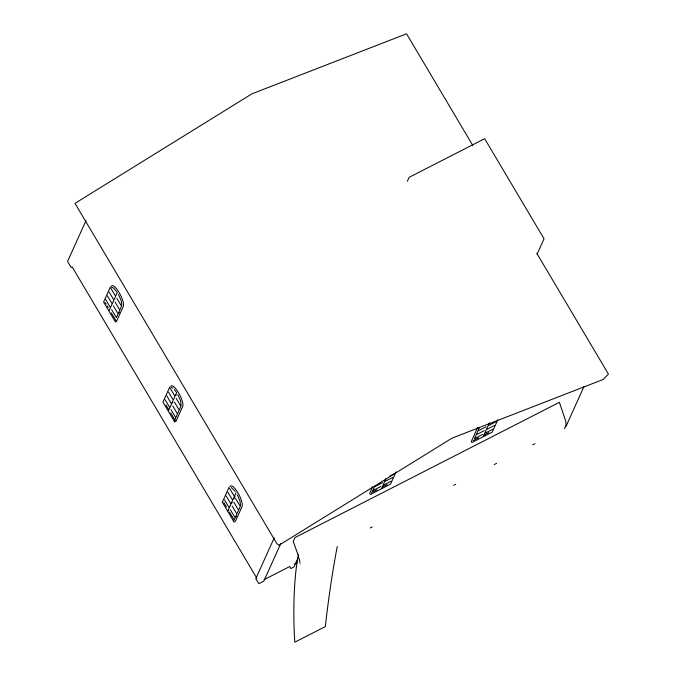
<?xml version="1.0" encoding="UTF-8"?>
<svg xmlns="http://www.w3.org/2000/svg" width="676" height="676" viewBox="0 0 676 676"><rect width="100%" height="100%" fill="white"/><g stroke="black" fill="none" stroke-linecap="round" stroke-linejoin="round"><path stroke-width="1.01" d="M300.06 563.961L300.144 563.776M564.502 428.728L566.04 425.128L565.88 421.621L559.398 402.321L294.956 537.564L293.24 541.366L298.665 556.686M121.807 305.349L121.241 300.812L118.486 294.499M181.176 405.423L180.61 400.885L177.864 394.573M240.555 505.504L239.988 500.967L237.234 494.655M86.013 220.596L67.575 261.435L71.132 267.434L72.155 266.919L256.804 578.149M110.433 286.861L103.58 302.054L115.452 322.063M109.089 310.681L110.467 307.639L105.709 299.637M110.805 306.879L112.182 303.845L107.425 295.834M112.52 303.085L113.898 300.043L109.14 292.04M114.236 299.282L115.613 296.24L110.856 288.238M115.951 295.488L117.303 292.497L113.686 288.086L111.616 287.292M116.745 316.883L118.114 313.85L113.365 305.839M120.176 309.287L121.545 306.253L116.796 298.243M169.811 386.934L162.95 402.127L174.822 422.145M168.468 410.755L169.837 407.712L165.088 399.71M170.183 406.952L171.552 403.918L166.803 395.908M173.614 399.355L174.983 396.322L170.234 388.311M174.4 420.759L175.777 417.726L171.028 409.715M176.115 416.965L177.492 413.923L172.743 405.921M177.83 413.163L179.208 410.129L174.459 402.119M179.546 409.369L180.923 406.327L176.174 398.325M229.181 487.007L222.328 502.2L234.2 522.218M229.553 507.034L230.93 503.992L226.173 495.99M232.983 499.437L234.361 496.395L229.603 488.385M234.699 495.635L236.051 492.652M234.006 498.913L235.028 496.632M233.778 520.841L235.147 517.799L230.398 509.788M237.208 513.236L238.577 510.203L233.828 502.192M238.924 509.442L240.293 506.4L235.544 498.398M235.214 521.695L242.076 506.501A11.898 3.338 62.9 0 0 237.851 492.694A11.898 3.338 62.9 0 0 230.203 486.492M407.358 181.244L409.115 177.332L484.667 138.698L544.036 238.772L537.175 253.965M274.228 537.834L255.79 578.673L258.756 583.675L263.843 581.073L280.76 543.614M298.606 556.635L293.933 566.995L290.883 568.55L289.691 566.547L264.164 579.611M369.586 493.556L372.586 486.906M371.369 493.657L372.738 490.615L380.875 486.458M373.084 489.855L374.453 486.821L382.591 482.656M381.534 488.452L382.912 485.419L391.049 481.253M383.25 484.658L384.627 481.616L392.764 477.459M384.965 480.856L385.996 478.583M396.094 471.806L390.517 484.151L370.178 494.553M477.721 427.291L471.29 441.538L471.882 442.543L492.229 432.141L497.798 419.796M474.789 437.845L476.157 434.803L484.295 430.646M476.504 434.043L477.873 431.001L486.01 426.843M478.219 430.249L479.588 427.207M483.247 436.442L484.616 433.4L492.753 429.243M484.962 432.64L486.331 429.598L494.469 425.441M486.669 428.846L488.047 425.804L496.184 421.638M488.385 425.043L489.416 422.762M565.913 426.59L583.92 386.706M119.475 312.565L118.461 313.089L119.829 310.047L115.081 302.045M176.343 395.037L175.329 395.561L176.673 392.57L174.416 389.486M172.912 402.634L171.898 403.158L173.267 400.116L168.518 392.114M232.29 502.716L231.268 503.231L232.645 500.189L227.888 492.187M228.86 510.312L227.837 510.828L229.215 507.794L224.457 499.784M236.507 516.515L235.493 517.039L236.862 513.997L232.113 505.994M389.959 475.972L394.471 473.656M474.442 438.606L482.579 434.44M373.279 491.663L376.98 489.77M382.531 486.94L387.154 484.574M473.141 440.591L478.684 437.761M484.236 434.922L488.858 432.555M294.609 564.038L297.415 562.601M370.211 527.981L372.248 526.942M453.613 485.326L455.649 484.286M494.291 464.522L496.581 463.347M532.688 444.884L534.978 443.709M170.994 387.365L173.064 388.159M231.268 487.514L235.231 491.384M472.769 145.408L406.555 33.8L251.954 93.82L74.994 203.366L276.864 543.631L279.053 545.219L451.982 438.166L603.06 379.515L608.425 374.056L536.828 253.382M111.65 309.642L116.399 317.644M105.11 302.4L106.14 304.141M107.171 305.882L108.211 307.622M111.303 312.844L116.466 321.548L123.328 306.355A11.898 3.338 62.9 0 0 119.103 292.547A11.898 3.338 62.9 0 0 111.456 286.337M166.034 405.085L168.611 409.436M170.682 412.918L175.844 421.621L182.706 406.428A11.898 3.338 62.9 0 0 178.481 392.621A11.898 3.338 62.9 0 0 170.825 386.41M223.857 502.555L226.443 506.907M229.536 512.129L233.668 519.083M299.181 558.368L299.967 562.626M298.496 554.557A71.664 10.943 89.9 0 0 294.804 642.2L325.317 626.593A133.349 14.906 -83.2 0 1 337.265 546.521"/></g></svg>
